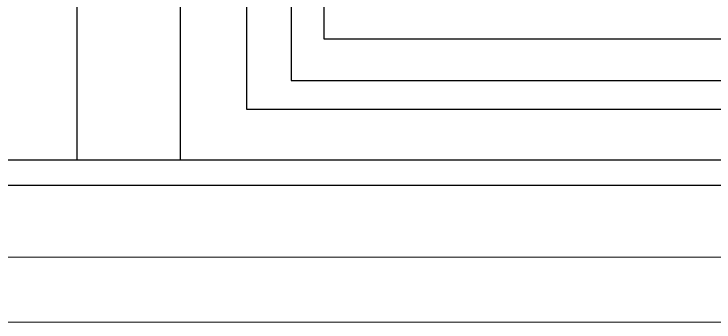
# Model space of a CAD drawing. Header units: millimetres. Extents: x 54 to 474, y 45 to 343.
# Drawn here: x 148 to 224.6, y 45.2 to 78.9 of the extents above; entities that cross this region are included whole.
import ezdxf

# ---------------------------------------------------------------- set-up
doc = ezdxf.new("R2010")
doc.units = ezdxf.units.MM
doc.layers.add('G-ANNO-TTLB', color=7, linetype='Continuous', lineweight=9)
doc.layers.add('G-ANNO-TTLB-THIN', color=7, linetype='Continuous', lineweight=9)

msp = doc.modelspace()

# ---------------------------------------------------------------- linework, layer by layer
for p, q in [((173.439, 117.141), (173.439, 68.462)), ((178.309, 113.726), (178.309, 71.58)), ((181.884, 109.759), (181.884, 76.132)), ((154.896, 87.544), (154.896, 62.883)), ((166.183, 87.544), (166.183, 62.883)), ((181.884, 76.132), (385.149, 76.132)), ((178.309, 71.58), (346.262, 71.58)), ((173.439, 68.462), (306.458, 68.462)), ((262.599, 62.883), (78.757, 62.883)), ((266.105, 60.091), (130.27, 60.091))]:
    msp.add_line(p, q)
at = {"layer": 'G-ANNO-TTLB'}
msp.add_line((61.473, 52.247), (467.308, 52.247), dxfattribs=at)
at = {"layer": 'G-ANNO-TTLB-THIN'}
msp.add_line((54.391, 45.165), (474.391, 45.165), dxfattribs=at)

doc.saveas('drawing.dxf')
